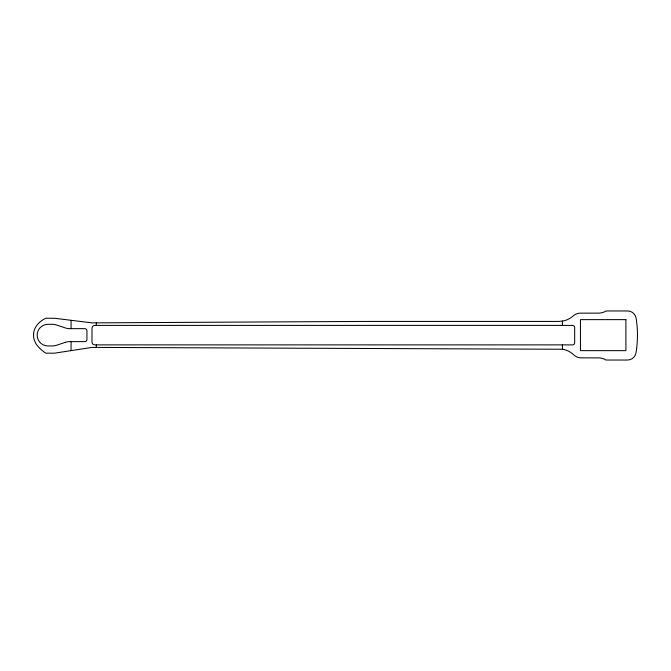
<?xml version="1.0" encoding="UTF-8"?>
<svg xmlns="http://www.w3.org/2000/svg" width="671" height="671" viewBox="0 0 671 671"><rect width="100%" height="100%" fill="white"/><g stroke="black" fill="none" stroke-linecap="round" stroke-linejoin="round"><path stroke-width="1.01" d="M562.415 321.115L562.415 325.401M562.415 344.877L562.415 349.163M96.322 322.852L96.322 325.401M96.322 344.877L96.322 347.427M71.067 320.302L71.067 328.647M71.067 341.631L71.067 350.623M33.558 334.561C33.013 342.688 39.581 349.079 45.813 353.181L54.477 353.181L91.994 347.402L562.944 349.255A21.648 21.648 0 0 1 573.906 355.009A10.82 10.82 0 0 0 581.237 357.869L598.49 357.869A14.426 14.426 0 0 1 606.089 360.033L627.469 360.033A8.656 8.656 0 0 0 635.923 353.248A108.224 108.224 0 0 0 636.519 349.331L636.645 348.35A108.224 108.224 0 0 0 636.049 317.76A8.656 8.656 0 0 0 627.595 310.967L606.089 310.967A14.426 14.426 0 0 1 598.49 313.131L580.465 313.131A10.82 10.82 0 0 0 573.286 315.856L572.539 316.519A21.648 21.648 0 0 1 563.724 320.864L558.809 321.434L363.279 321.434L91.994 322.877L54.477 318.255L45.813 318.255C39.404 321.216 33.609 327.113 33.558 334.561M65.238 342.369L56.691 345.221A14.426 14.426 0 0 1 52.128 345.959L47.977 345.959A10.82 10.82 0 0 1 37.157 335.139A10.82 10.82 0 0 1 47.977 324.319L52.128 324.319A14.426 14.426 0 0 1 56.691 325.058L65.238 327.909A14.426 14.426 0 0 0 69.801 328.647L84.781 328.647A2.164 2.164 0 0 1 86.945 330.811L86.945 339.467A2.164 2.164 0 0 1 84.781 341.631L69.801 341.631A14.426 14.426 0 0 0 65.238 342.369M625.909 319.631L580.449 319.631L580.449 350.648L625.909 350.648L625.909 319.631M572.514 325.401L94.879 325.401A2.885 2.885 0 0 0 91.994 328.287L91.994 341.992A2.885 2.885 0 0 0 94.879 344.877L572.514 344.877A2.164 2.164 0 0 0 574.678 342.713L574.678 327.565A2.164 2.164 0 0 0 572.514 325.401"/></g></svg>
